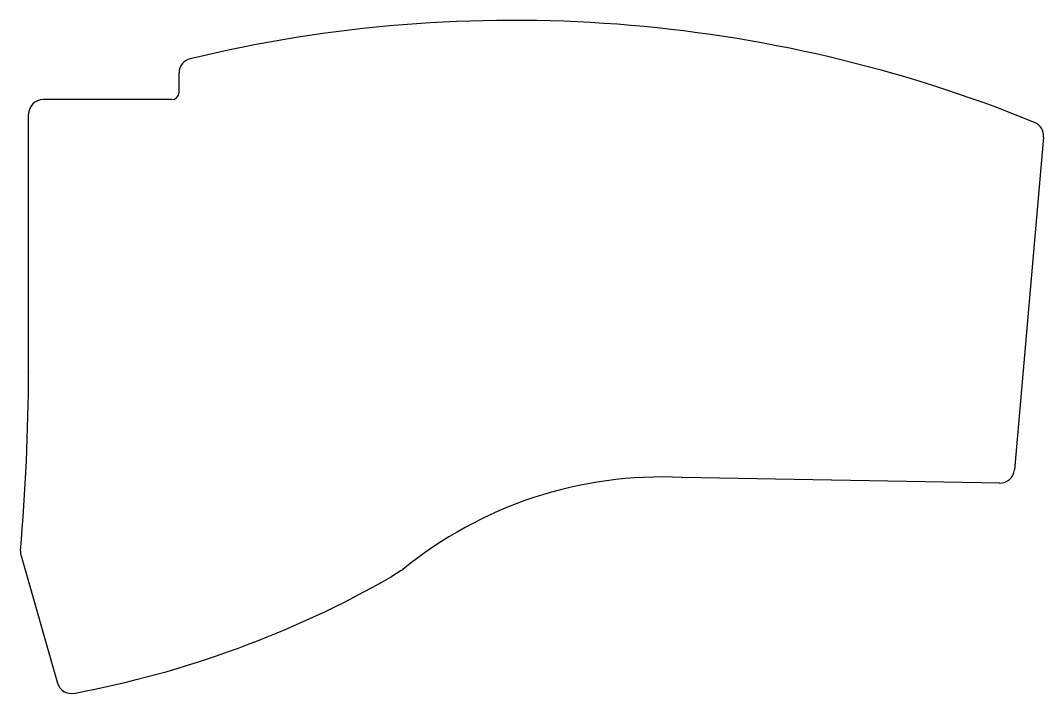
# Model space of a CAD drawing. Header units: millimetres. Extents: x 69 to 210, y -142 to -50.
import ezdxf

# ---------------------------------------------------------------- set-up
doc = ezdxf.new("R2010")
doc.units = ezdxf.units.MM

msp = doc.modelspace()

# ---------------------------------------------------------------- linework, layer by layer
for p, q in [((91.25, -59.5), (91.25, -56.81)), ((90.25, -60.5), (72.5, -60.5)), ((70.5, -97.96), (70.5, -62.5)), ((210.47, -65.67), (206.46, -111.58)), ((204.43, -113.41), (160.64, -112.64)), ((69.46, -123.47), (74.49, -141)), ((121.89, -125.49), (120.58, -126.31))]:
    msp.add_line(p, q)
for centre, radius, start, end in [((137.38, -240.07), 190.5, 67.8389, 103.5377), ((93.25, -56.81), 2, 103.5377, 180), ((92.9, -55.35), 0.5, 103.5376854, 103.5376858), ((72.5, -62.5), 2, 90, 180), ((90.25, -59.5), 1, 270, 360), ((208.48, -65.5), 2, 355, 427.8389), ((-229, -97), 299.5, 355.0681, 359.809), ((71, -98), 0.5, 535.3205, 539.809), ((157.88, -169.07), 56.5, 87.2549, 129.2858), ((160.68, -110.64), 2, 267.2546, 269), ((204.46, -111.41), 2, 269, 355), ((71.38, -122.92), 2, 175.0681, 195.9895), ((69.89, -122.79), 0.5, 175.0681059, 175.068107), ((120.83, -123.8), 2, 302, 309.2858), ((50.88, -4.33), 140.5, 280.6245, 299.7124), ((119.52, -124.62), 2, 299.7124, 302), ((76.41, -140.45), 2, 196, 280.6245), ((76.69, -141.92), 0.5, 280.6245, 280.6245)]:
    msp.add_arc(centre, radius, start, end)

doc.saveas('drawing.dxf')
